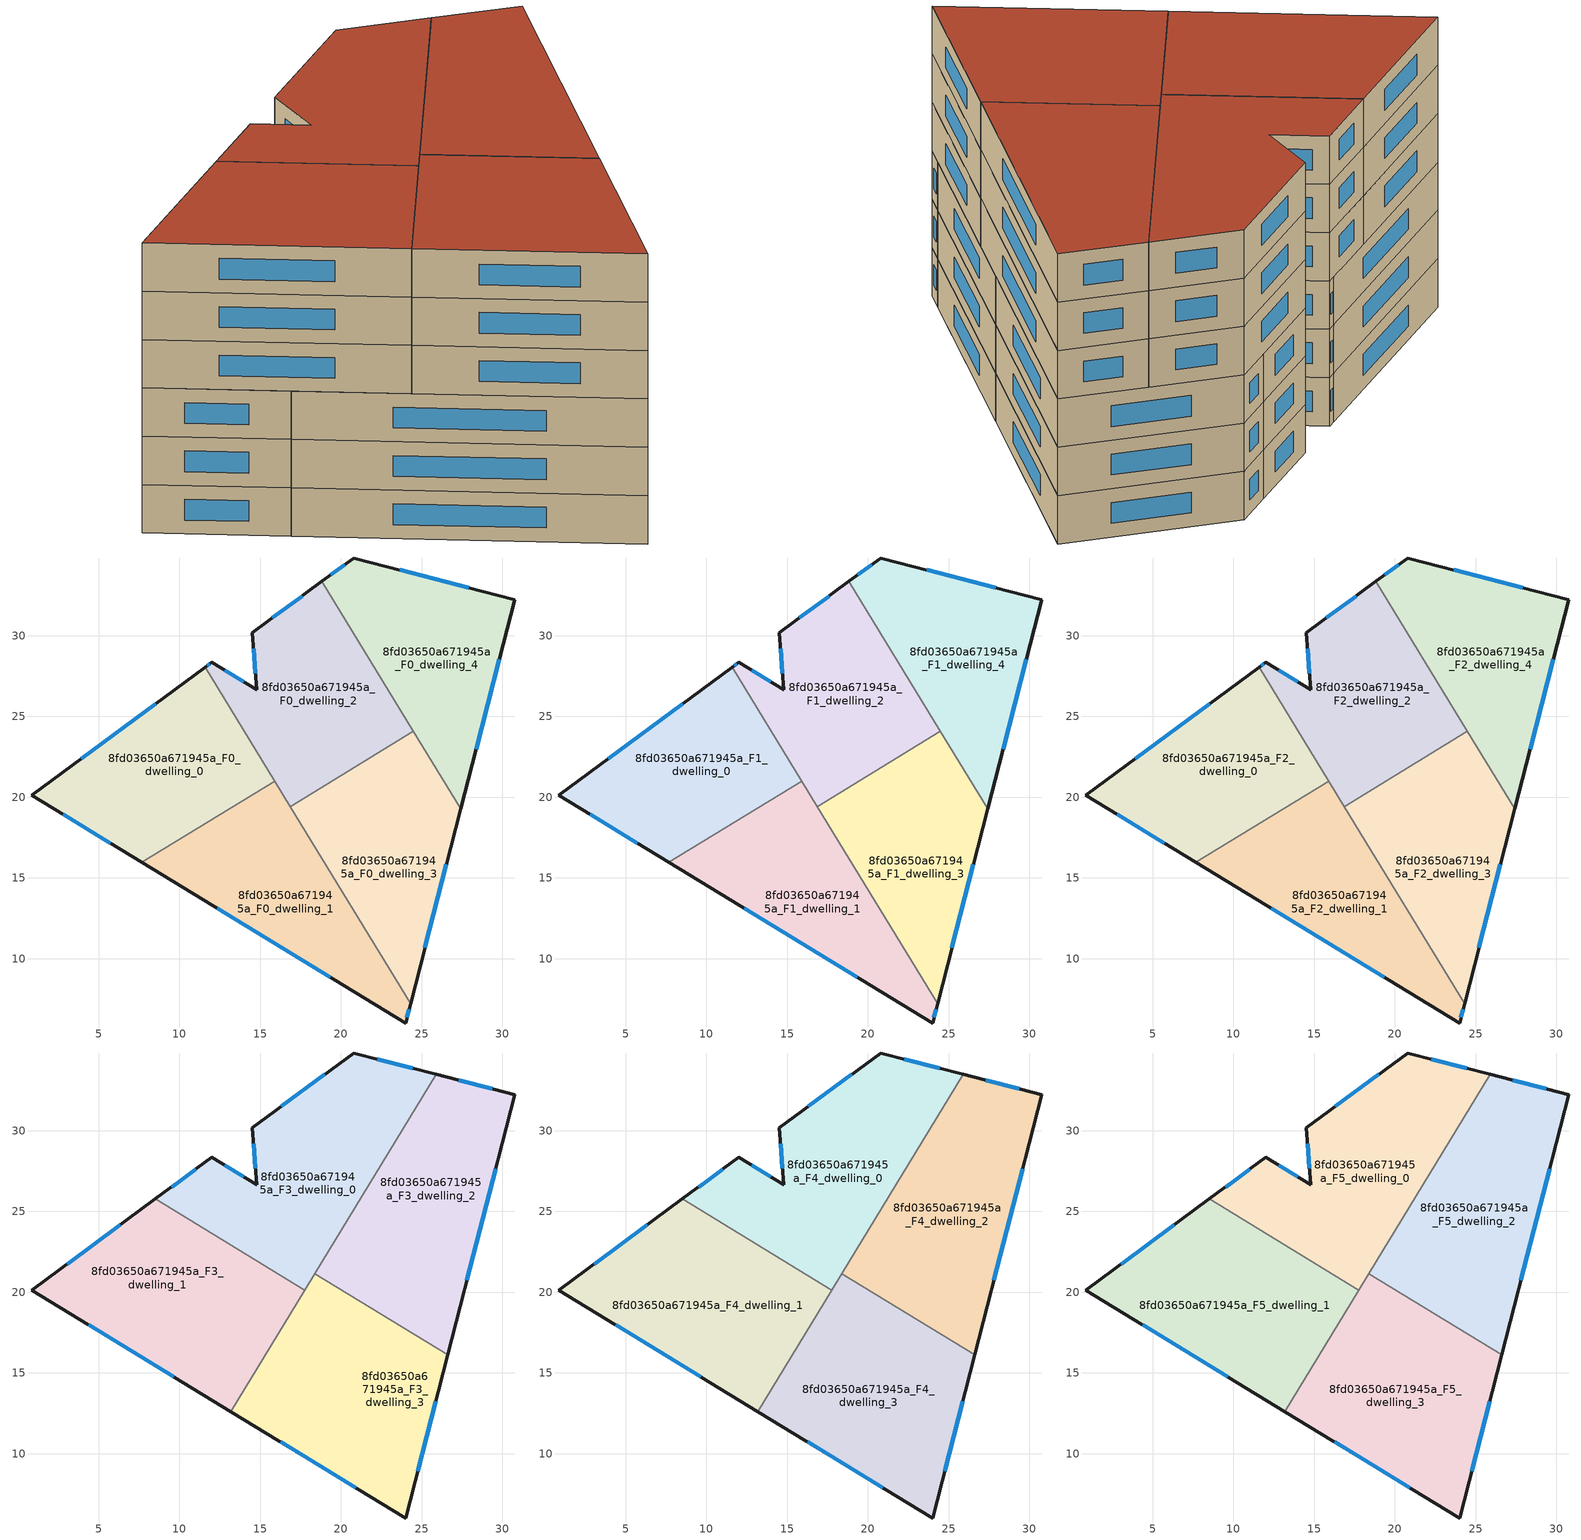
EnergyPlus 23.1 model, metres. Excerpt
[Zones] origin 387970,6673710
8fd03650a671945a_F0_dwelling_0
 floor ground (EU_floor_Construction): 11.59,28.04 15.9,20.99 7.68,15.97 0.85,20.13 z0
 wall outside (EU_wall_Construction): 11.59,28.04 0.85,20.13 7.68,15.97 z0:3
 wall to 8fd03650a671945a_F0_dwelling_1 (EU_wall_Construction): 7.68,15.97 15.9,20.99 z0:3
 wall to 8fd03650a671945a_F0_dwelling_2 (EU_wall_Construction): 15.9,20.99 11.59,28.04 z0:3
 window (EU_Window_Construction): 2.8,18.94 5.73,17.16 / 8.52,25.78 3.92,22.39 z0.86:2.14
8fd03650a671945a_F0_dwelling_1
 floor ground (EU_floor_Construction): 15.9,20.99 24.31,7.22 24,6.02 7.68,15.97 z0
 wall outside (EU_wall_Construction): 7.68,15.97 24,6.02 24.31,7.22 z0:3
 wall to 8fd03650a671945a_F0_dwelling_3 (EU_wall_Construction): 24.31,7.22 16.86,19.42 z0:3
 wall to 8fd03650a671945a_F0_dwelling_2 (EU_wall_Construction): 16.86,19.42 15.89,20.99 z0:3
 window (EU_Window_Construction): 12.34,13.13 19.34,8.86 / 24.09,6.36 24.22,6.88 z0.86:2.14
8fd03650a671945a_F0_dwelling_2
 floor ground (EU_floor_Construction): 18.82,33.36 24.49,24.08 16.86,19.42 11.59,28.04 12.01,28.34 14.78,26.65 14.52,30.2 z0
 wall outside (EU_wall_Construction): 18.82,33.36 14.52,30.2 14.78,26.65 12.01,28.34 11.59,28.04 z0:3
 wall to 8fd03650a671945a_F0_dwelling_3 (EU_wall_Construction): 16.86,19.42 24.49,24.08 z0:3
 wall to 8fd03650a671945a_F0_dwelling_4 (EU_wall_Construction): 24.49,24.08 18.82,33.36 z0:3
 window (EU_Window_Construction): 11.89,28.26 11.71,28.12 / 13.99,27.14 12.8,27.86 / 14.6,29.18 14.71,27.66 / 17.59,32.45 15.75,31.1 z0.86:2.14
8fd03650a671945a_F0_dwelling_3
 floor ground (EU_floor_Construction): 24.49,24.08 27.42,19.28 24.31,7.22 16.86,19.42 z0
 wall outside (EU_wall_Construction): 24.31,7.22 27.42,19.28 z0:3
 wall to 8fd03650a671945a_F0_dwelling_4 (EU_wall_Construction): 27.42,19.28 24.49,24.08 z0:3
 window (EU_Window_Construction): 25.2,10.67 26.53,15.83 z0.86:2.14
8fd03650a671945a_F0_dwelling_4
 floor ground (EU_floor_Construction): 30.77,32.23 27.42,19.28 18.82,33.36 20.79,34.81 z0
 wall outside (EU_wall_Construction): 27.42,19.28 30.77,32.23 20.79,34.81 18.82,33.36 z0:3
 window (EU_Window_Construction): 20.22,34.4 19.38,33.77 / 27.91,32.97 23.64,34.07 / 28.38,22.98 29.81,28.53 z0.86:2.14
8fd03650a671945a_F1_dwelling_0
 floor to 8fd03650a671945a_F0_dwelling_0 (EU_floor_Construction): 11.59,28.04 15.9,20.99 7.68,15.97 0.85,20.13 z3
 wall outside (EU_wall_Construction): 11.59,28.04 0.85,20.13 7.68,15.97 z3:6
 wall to 8fd03650a671945a_F1_dwelling_1 (EU_wall_Construction): 7.68,15.97 15.9,20.99 z3:6
 wall to 8fd03650a671945a_F1_dwelling_2 (EU_wall_Construction): 15.9,20.99 11.59,28.04 z3:6
 window (EU_Window_Construction): 2.8,18.94 5.73,17.16 / 8.52,25.78 3.92,22.39 z3.86:5.14
8fd03650a671945a_F1_dwelling_1
 floor to 8fd03650a671945a_F0_dwelling_1 (EU_floor_Construction): 15.9,20.99 24.31,7.22 24,6.02 7.68,15.97 z3
 wall outside (EU_wall_Construction): 7.68,15.97 24,6.02 24.31,7.22 z3:6
 wall to 8fd03650a671945a_F1_dwelling_3 (EU_wall_Construction): 24.31,7.22 16.86,19.42 z3:6
 wall to 8fd03650a671945a_F1_dwelling_2 (EU_wall_Construction): 16.86,19.42 15.89,20.99 z3:6
 window (EU_Window_Construction): 12.34,13.13 19.34,8.86 / 24.09,6.36 24.22,6.88 z3.86:5.14
8fd03650a671945a_F1_dwelling_2
 floor to 8fd03650a671945a_F0_dwelling_2 (EU_floor_Construction): 18.82,33.36 24.49,24.08 16.86,19.42 11.59,28.04 12.01,28.34 14.78,26.65 14.52,30.2 z3
 wall outside (EU_wall_Construction): 18.82,33.36 14.52,30.2 14.78,26.65 12.01,28.34 11.59,28.04 z3:6
 wall to 8fd03650a671945a_F1_dwelling_3 (EU_wall_Construction): 16.86,19.42 24.49,24.08 z3:6
 wall to 8fd03650a671945a_F1_dwelling_4 (EU_wall_Construction): 24.49,24.08 18.82,33.36 z3:6
 window (EU_Window_Construction): 11.89,28.26 11.71,28.12 / 13.99,27.14 12.8,27.86 / 14.6,29.18 14.71,27.66 / 17.59,32.45 15.75,31.1 z3.86:5.14
8fd03650a671945a_F1_dwelling_3
 floor to 8fd03650a671945a_F0_dwelling_3 (EU_floor_Construction): 24.49,24.08 27.42,19.28 24.31,7.22 16.86,19.42 z3
 wall outside (EU_wall_Construction): 24.31,7.22 27.42,19.28 z3:6
 wall to 8fd03650a671945a_F1_dwelling_4 (EU_wall_Construction): 27.42,19.28 24.49,24.08 z3:6
 window (EU_Window_Construction): 25.2,10.67 26.53,15.83 z3.86:5.14
8fd03650a671945a_F1_dwelling_4
 floor to 8fd03650a671945a_F0_dwelling_4 (EU_floor_Construction): 30.77,32.23 27.42,19.28 18.82,33.36 20.79,34.81 z3
 wall outside (EU_wall_Construction): 27.42,19.28 30.77,32.23 20.79,34.81 18.82,33.36 z3:6
 window (EU_Window_Construction): 20.22,34.4 19.38,33.77 / 27.91,32.97 23.64,34.07 / 28.38,22.98 29.81,28.53 z3.86:5.14
8fd03650a671945a_F2_dwelling_0
 floor to 8fd03650a671945a_F1_dwelling_0 (EU_floor_Construction): 11.59,28.04 15.9,20.99 7.68,15.97 0.85,20.13 z6
 wall outside (EU_wall_Construction): 11.59,28.04 0.85,20.13 7.68,15.97 z6:9
 wall to 8fd03650a671945a_F2_dwelling_1 (EU_wall_Construction): 7.68,15.97 15.9,20.99 z6:9
 wall to 8fd03650a671945a_F2_dwelling_2 (EU_wall_Construction): 15.9,20.99 11.59,28.04 z6:9
 window (EU_Window_Construction): 2.8,18.94 5.73,17.16 / 8.52,25.78 3.92,22.39 z6.86:8.14
8fd03650a671945a_F2_dwelling_1
 floor to 8fd03650a671945a_F1_dwelling_1 (EU_floor_Construction): 15.9,20.99 24.31,7.22 24,6.02 7.68,15.97 z6
 wall outside (EU_wall_Construction): 7.68,15.97 24,6.02 24.31,7.22 z6:9
 wall to 8fd03650a671945a_F2_dwelling_3 (EU_wall_Construction): 24.31,7.22 16.86,19.42 z6:9
 wall to 8fd03650a671945a_F2_dwelling_2 (EU_wall_Construction): 16.86,19.42 15.89,20.99 z6:9
 window (EU_Window_Construction): 12.34,13.13 19.34,8.86 / 24.09,6.36 24.22,6.88 z6.86:8.14
8fd03650a671945a_F2_dwelling_2
 floor to 8fd03650a671945a_F1_dwelling_2 (EU_floor_Construction): 18.82,33.36 24.49,24.08 16.86,19.42 11.59,28.04 12.01,28.34 14.78,26.65 14.52,30.2 z6
 wall outside (EU_wall_Construction): 18.82,33.36 14.52,30.2 14.78,26.65 12.01,28.34 11.59,28.04 z6:9
 wall to 8fd03650a671945a_F2_dwelling_3 (EU_wall_Construction): 16.86,19.42 24.49,24.08 z6:9
 wall to 8fd03650a671945a_F2_dwelling_4 (EU_wall_Construction): 24.49,24.08 18.82,33.36 z6:9
 window (EU_Window_Construction): 11.89,28.26 11.71,28.12 / 13.99,27.14 12.8,27.86 / 14.6,29.18 14.71,27.66 / 17.59,32.45 15.75,31.1 z6.86:8.14
 ceiling adiabatic (EU_roof_Construction): 24.49,24.08 22.33,27.61 17.62,19.89 18.39,21.14 19.03,20.75 z9
8fd03650a671945a_F2_dwelling_3
 floor to 8fd03650a671945a_F1_dwelling_3 (EU_floor_Construction): 24.49,24.08 27.42,19.28 24.31,7.22 16.86,19.42 z6
 wall outside (EU_wall_Construction): 24.31,7.22 27.42,19.28 z6:9
 wall to 8fd03650a671945a_F2_dwelling_4 (EU_wall_Construction): 27.42,19.28 24.49,24.08 z6:9
 window (EU_Window_Construction): 25.2,10.67 26.53,15.83 z6.86:8.14
8fd03650a671945a_F2_dwelling_4
 floor to 8fd03650a671945a_F1_dwelling_4 (EU_floor_Construction): 30.77,32.23 27.42,19.28 18.82,33.36 20.79,34.81 z6
 wall outside (EU_wall_Construction): 27.42,19.28 30.77,32.23 20.79,34.81 18.82,33.36 z6:9
 window (EU_Window_Construction): 20.22,34.4 19.38,33.77 / 27.91,32.97 23.64,34.07 / 28.38,22.98 29.81,28.53 z6.86:8.14
 ceiling adiabatic (EU_roof_Construction): 27.42,19.28 30.77,32.23 25.91,33.49 22.33,27.61 z9
8fd03650a671945a_F3_dwelling_0
 floor to 8fd03650a671945a_F2_dwelling_2 (EU_floor_Construction): 18.82,33.36 22.33,27.61 17.77,20.13 15.62,21.45 11.59,28.04 12.01,28.34 14.78,26.65 14.52,30.2 z9
 floor to 8fd03650a671945a_F2_dwelling_0 (EU_floor_Construction): 11.59,28.04 15.62,21.45 8.52,25.77 z9
 floor to 8fd03650a671945a_F2_dwelling_4 (EU_floor_Construction): 25.91,33.49 22.33,27.61 18.82,33.36 20.79,34.81 z9
 wall outside (EU_wall_Construction): 25.91,33.49 20.79,34.81 14.52,30.2 14.78,26.65 12.01,28.34 8.52,25.77 z9:12
 wall to 8fd03650a671945a_F3_dwelling_1 (EU_wall_Construction): 8.52,25.77 17.77,20.13 z9:12
 wall to 8fd03650a671945a_F3_dwelling_2 (EU_wall_Construction): 18.38,21.14 25.91,33.49 z9:12
 wall to 8fd03650a671945a_F3_dwelling_3 (EU_wall_Construction): 17.77,20.13 18.38,21.14 z9:12
 window (EU_Window_Construction): 19,33.49 16.31,31.51 / 24.45,33.86 22.25,34.43 / 11.01,27.61 9.51,26.51 / 13.99,27.14 12.8,27.86 / 14.6,29.18 14.71,27.66 z9.86:11.14
8fd03650a671945a_F3_dwelling_1
 floor to 8fd03650a671945a_F2_dwelling_0 (EU_floor_Construction): 15.62,21.45 15.9,20.99 7.68,15.97 0.85,20.13 8.52,25.77 z9
 floor to 8fd03650a671945a_F2_dwelling_1 (EU_floor_Construction): 15.9,20.99 17.1,19.03 13.19,12.61 7.68,15.97 z9
 floor to 8fd03650a671945a_F2_dwelling_3 (EU_floor_Construction): 17.62,19.89 17.1,19.03 16.86,19.42 z9
 floor to 8fd03650a671945a_F2_dwelling_2 (EU_floor_Construction): 17.77,20.13 17.62,19.89 16.86,19.42 15.62,21.45 z9
 wall outside (EU_wall_Construction): 8.52,25.77 0.85,20.13 13.19,12.61 z9:12
 wall to 8fd03650a671945a_F3_dwelling_3 (EU_wall_Construction): 13.19,12.61 17.77,20.13 z9:12
 window (EU_Window_Construction): 6.33,24.16 3.04,21.74 / 4.38,17.98 9.66,14.76 z9.86:11.14
8fd03650a671945a_F3_dwelling_2
 floor to 8fd03650a671945a_F2_dwelling_3 (EU_floor_Construction): 24.49,24.08 27.42,19.28 26.61,16.13 19.03,20.75 z9
 floor adiabatic (EU_floor_Construction): 30.77,32.23 27.42,19.28 24.49,24.08 19.03,20.75 18.39,21.14 25.91,33.49 z9
 wall outside (EU_wall_Construction): 26.61,16.13 30.77,32.23 25.91,33.49 z9:12
 wall to 8fd03650a671945a_F3_dwelling_3 (EU_wall_Construction): 18.39,21.14 26.61,16.13 z9:12
 window (EU_Window_Construction): 27.79,20.73 29.58,27.63 / 29.38,32.59 27.3,33.13 z9.86:11.14
8fd03650a671945a_F3_dwelling_3
 floor to 8fd03650a671945a_F2_dwelling_1 (EU_floor_Construction): 17.1,19.03 24.31,7.22 24,6.02 13.19,12.61 z9
 floor to 8fd03650a671945a_F2_dwelling_3 (EU_floor_Construction): 26.61,16.13 24.31,7.22 17.1,19.03 17.62,19.89 19.03,20.75 z9
 floor to 8fd03650a671945a_F2_dwelling_2 (EU_floor_Construction): 19.03,20.75 17.62,19.89 18.39,21.14 z9
 wall outside (EU_wall_Construction): 13.19,12.61 24,6.02 26.61,16.13 z9:12
 window (EU_Window_Construction): 24.74,8.91 25.86,13.24 / 16.28,10.73 20.91,7.9 z9.86:11.14
8fd03650a671945a_F4_dwelling_0
 floor to 8fd03650a671945a_F3_dwelling_0 (EU_floor_Construction): 25.91,33.49 17.77,20.13 8.52,25.77 12.01,28.34 14.78,26.65 14.52,30.2 20.79,34.81 z12
 wall outside (EU_wall_Construction): 25.91,33.49 20.79,34.81 14.52,30.2 14.78,26.65 12.01,28.34 8.52,25.77 z12:15
 wall to 8fd03650a671945a_F4_dwelling_1 (EU_wall_Construction): 8.52,25.77 17.77,20.13 z12:15
 wall to 8fd03650a671945a_F4_dwelling_2 (EU_wall_Construction): 18.38,21.14 25.91,33.49 z12:15
 wall to 8fd03650a671945a_F4_dwelling_3 (EU_wall_Construction): 17.77,20.13 18.38,21.14 z12:15
 window (EU_Window_Construction): 19,33.49 16.31,31.51 / 24.45,33.86 22.25,34.43 / 11.01,27.61 9.51,26.51 / 13.99,27.14 12.8,27.86 / 14.6,29.18 14.71,27.66 z12.86:14.14
8fd03650a671945a_F4_dwelling_1
 floor to 8fd03650a671945a_F3_dwelling_1 (EU_floor_Construction): 17.77,20.13 13.19,12.61 0.85,20.13 8.52,25.77 z12
 wall outside (EU_wall_Construction): 8.52,25.77 0.85,20.13 13.19,12.61 z12:15
 wall to 8fd03650a671945a_F4_dwelling_3 (EU_wall_Construction): 13.19,12.61 17.77,20.13 z12:15
 window (EU_Window_Construction): 6.33,24.16 3.04,21.74 / 4.38,17.98 9.66,14.76 z12.86:14.14
8fd03650a671945a_F4_dwelling_2
 floor to 8fd03650a671945a_F3_dwelling_2 (EU_floor_Construction): 30.77,32.23 26.61,16.13 18.39,21.14 25.91,33.49 z12
 wall outside (EU_wall_Construction): 26.61,16.13 30.77,32.23 25.91,33.49 z12:15
 wall to 8fd03650a671945a_F4_dwelling_3 (EU_wall_Construction): 18.39,21.14 26.61,16.13 z12:15
 window (EU_Window_Construction): 27.79,20.73 29.58,27.63 / 29.38,32.59 27.3,33.13 z12.86:14.14
8fd03650a671945a_F4_dwelling_3
 floor to 8fd03650a671945a_F3_dwelling_3 (EU_floor_Construction): 26.61,16.13 24,6.02 13.19,12.61 18.39,21.14 z12
 wall outside (EU_wall_Construction): 13.19,12.61 24,6.02 26.61,16.13 z12:15
 window (EU_Window_Construction): 24.74,8.91 25.86,13.24 / 16.28,10.73 20.91,7.9 z12.86:14.14
8fd03650a671945a_F5_dwelling_0
 floor to 8fd03650a671945a_F4_dwelling_0 (EU_floor_Construction): 25.91,33.49 17.77,20.13 8.52,25.77 12.01,28.34 14.78,26.65 14.52,30.2 20.79,34.81 z15
 wall outside (EU_wall_Construction): 25.91,33.49 20.79,34.81 14.52,30.2 14.78,26.65 12.01,28.34 8.52,25.77 z15:18
 wall to 8fd03650a671945a_F5_dwelling_1 (EU_wall_Construction): 8.52,25.77 17.77,20.13 z15:18
 wall to 8fd03650a671945a_F5_dwelling_2 (EU_wall_Construction): 18.38,21.14 25.91,33.49 z15:18
 wall to 8fd03650a671945a_F5_dwelling_3 (EU_wall_Construction): 17.77,20.13 18.38,21.14 z15:18
 window (EU_Window_Construction): 19,33.49 16.31,31.51 / 24.45,33.86 22.25,34.43 / 11.01,27.61 9.51,26.51 / 13.99,27.14 12.8,27.86 / 14.6,29.18 14.71,27.66 z15.86:17.14
 roof outside (EU_roof_Construction): 17.77,20.13 25.91,33.49 20.79,34.81 14.52,30.2 14.78,26.65 12.01,28.34 8.52,25.77 z18
8fd03650a671945a_F5_dwelling_1
 floor to 8fd03650a671945a_F4_dwelling_1 (EU_floor_Construction): 17.77,20.13 13.19,12.61 0.85,20.13 8.52,25.77 z15
 wall outside (EU_wall_Construction): 8.52,25.77 0.85,20.13 13.19,12.61 z15:18
 wall to 8fd03650a671945a_F5_dwelling_3 (EU_wall_Construction): 13.19,12.61 17.77,20.13 z15:18
 window (EU_Window_Construction): 6.33,24.16 3.04,21.74 / 4.38,17.98 9.66,14.76 z15.86:17.14
 roof outside (EU_roof_Construction): 13.19,12.61 17.77,20.13 8.52,25.77 0.85,20.13 z18
8fd03650a671945a_F5_dwelling_2
 floor to 8fd03650a671945a_F4_dwelling_2 (EU_floor_Construction): 30.77,32.23 26.61,16.13 18.39,21.14 25.91,33.49 z15
 wall outside (EU_wall_Construction): 26.61,16.13 30.77,32.23 25.91,33.49 z15:18
 wall to 8fd03650a671945a_F5_dwelling_3 (EU_wall_Construction): 18.39,21.14 26.61,16.13 z15:18
 window (EU_Window_Construction): 27.79,20.73 29.58,27.63 / 29.38,32.59 27.3,33.13 z15.86:17.14
 roof outside (EU_roof_Construction): 26.61,16.13 30.77,32.23 25.91,33.49 18.39,21.14 z18
8fd03650a671945a_F5_dwelling_3
 floor to 8fd03650a671945a_F4_dwelling_3 (EU_floor_Construction): 26.61,16.13 24,6.02 13.19,12.61 18.39,21.14 z15
 wall outside (EU_wall_Construction): 13.19,12.61 24,6.02 26.61,16.13 z15:18
 window (EU_Window_Construction): 24.74,8.91 25.86,13.24 / 16.28,10.73 20.91,7.9 z15.86:17.14
 roof outside (EU_roof_Construction): 24,6.02 26.61,16.13 18.39,21.14 13.19,12.61 z18
[Building]
EU S2 Campaign: North Axis=0; Terrain=City; Solar Distribution=FullExterior
[Site:Location]
Helsinki-Vantaa.AP: Latitude=60.317; Longitude=24.963; Time Zone=2; Elevation=54.6
[SizingPeriod:WeatherFileDays]
AnnualSizingPeriod: Begin Month=1; Begin Day of Month=1; End Month=12; End Day of Month=31; Day of Week for Start Day=Monday; Use Weather File Daylight Saving Period=No; Use Weather File Rain and Snow Indicators=No
[MATERIAL]
EU_InternalMass_Material: Roughness=MediumRough; Thickness=0.1; Conductivity=1; Density=1800; Specific Heat=900; Thermal Absorptance=0.9; Solar Absorptance=0.7; Visible Absorptance=0.7
[MATERIAL:NOMASS] Roughness=MediumRough; Thermal Absorptance=0.9; Solar Absorptance=0.7; Visible Absorptance=0.7
Name | Thermal Resistance
EU_wall_NoMass | 5.91765
EU_roof_NoMass | 11.1778
EU_floor_NoMass | 6.2875
[WINDOWMATERIAL:SIMPLEGLAZINGSYSTEM]
EU_Window_SimpleGlazing: UFactor=0.994035; Solar Heat Gain Coefficient=0.7; Visible Transmittance=0.7
[CONSTRUCTION]
EU_wall_Construction: EU_wall_NoMass
EU_roof_Construction: EU_roof_NoMass
EU_floor_Construction: EU_floor_NoMass
EU_Window_Construction: EU_Window_SimpleGlazing
EU_InternalMass_Construction: EU_InternalMass_Material
[ZONE] Type=1; Multiplier=1; Ceiling Height=autocalculate; Floor Area=autocalculate; Part of Total Floor Area=Yes
Name | Volume
8fd03650a671945a_F0_dwelling_0; 8fd03650a671945a_F1_dwelling_0; 8fd03650a671945a_F2_dwelling_0 | 267.135
8fd03650a671945a_F3_dwelling_0; 8fd03650a671945a_F4_dwelling_0; 8fd03650a671945a_F5_dwelling_0 | 333.955
8fd03650a671945a_F0_dwelling_1; 8fd03650a671945a_F1_dwelling_1; 8fd03650a671945a_F2_dwelling_1 | 267.136
8fd03650a671945a_F3_dwelling_1; 8fd03650a671945a_F4_dwelling_1; 8fd03650a671945a_F5_dwelling_1 | 333.962
8fd03650a671945a_F0_dwelling_2; 8fd03650a671945a_F1_dwelling_2; 8fd03650a671945a_F2_dwelling_2; 8fd03650a671945a_F0_dwelling_3; 8fd03650a671945a_F1_dwelling_3; 8fd03650a671945a_F2_dwelling_3 | 267.179
8fd03650a671945a_F3_dwelling_2; 8fd03650a671945a_F4_dwelling_2; 8fd03650a671945a_F5_dwelling_2 | 333.944
8fd03650a671945a_F3_dwelling_3; 8fd03650a671945a_F4_dwelling_3; 8fd03650a671945a_F5_dwelling_3 | 333.926
8fd03650a671945a_F0_dwelling_4; 8fd03650a671945a_F1_dwelling_4; 8fd03650a671945a_F2_dwelling_4 | 267.163
[INTERNALMASS] Construction=EU_InternalMass_Construction
Name | Zone or ZoneList | Surface Area
8fd03650a671945a_F0_dwelling_0_EU_InternalMass | 8fd03650a671945a_F0_dwelling_0 | 89.0482
8fd03650a671945a_F0_dwelling_1_EU_InternalMass | 8fd03650a671945a_F0_dwelling_1 | 89.0469
8fd03650a671945a_F0_dwelling_2_EU_InternalMass | 8fd03650a671945a_F0_dwelling_2 | 89.0585
8fd03650a671945a_F0_dwelling_3_EU_InternalMass | 8fd03650a671945a_F0_dwelling_3 | 89.0539
8fd03650a671945a_F0_dwelling_4_EU_InternalMass | 8fd03650a671945a_F0_dwelling_4 | 89.0544
8fd03650a671945a_F1_dwelling_0_EU_InternalMass | 8fd03650a671945a_F1_dwelling_0 | 89.0482
8fd03650a671945a_F1_dwelling_1_EU_InternalMass | 8fd03650a671945a_F1_dwelling_1 | 89.0469
8fd03650a671945a_F1_dwelling_2_EU_InternalMass | 8fd03650a671945a_F1_dwelling_2 | 89.0585
8fd03650a671945a_F1_dwelling_3_EU_InternalMass | 8fd03650a671945a_F1_dwelling_3 | 89.0539
8fd03650a671945a_F1_dwelling_4_EU_InternalMass | 8fd03650a671945a_F1_dwelling_4 | 89.0544
8fd03650a671945a_F2_dwelling_0_EU_InternalMass | 8fd03650a671945a_F2_dwelling_0 | 89.0482
8fd03650a671945a_F2_dwelling_1_EU_InternalMass | 8fd03650a671945a_F2_dwelling_1 | 89.0469
8fd03650a671945a_F2_dwelling_2_EU_InternalMass | 8fd03650a671945a_F2_dwelling_2 | 89.0585
8fd03650a671945a_F2_dwelling_3_EU_InternalMass | 8fd03650a671945a_F2_dwelling_3 | 89.0539
8fd03650a671945a_F2_dwelling_4_EU_InternalMass | 8fd03650a671945a_F2_dwelling_4 | 89.0544
8fd03650a671945a_F3_dwelling_0_EU_InternalMass | 8fd03650a671945a_F3_dwelling_0 | 111.318
8fd03650a671945a_F3_dwelling_1_EU_InternalMass | 8fd03650a671945a_F3_dwelling_1 | 111.321
8fd03650a671945a_F3_dwelling_2_EU_InternalMass | 8fd03650a671945a_F3_dwelling_2 | 111.314
8fd03650a671945a_F3_dwelling_3_EU_InternalMass | 8fd03650a671945a_F3_dwelling_3 | 111.308
8fd03650a671945a_F4_dwelling_0_EU_InternalMass | 8fd03650a671945a_F4_dwelling_0 | 111.318
8fd03650a671945a_F4_dwelling_1_EU_InternalMass | 8fd03650a671945a_F4_dwelling_1 | 111.321
8fd03650a671945a_F4_dwelling_2_EU_InternalMass | 8fd03650a671945a_F4_dwelling_2 | 111.314
8fd03650a671945a_F4_dwelling_3_EU_InternalMass | 8fd03650a671945a_F4_dwelling_3 | 111.308
8fd03650a671945a_F5_dwelling_0_EU_InternalMass | 8fd03650a671945a_F5_dwelling_0 | 111.318
8fd03650a671945a_F5_dwelling_1_EU_InternalMass | 8fd03650a671945a_F5_dwelling_1 | 111.321
8fd03650a671945a_F5_dwelling_2_EU_InternalMass | 8fd03650a671945a_F5_dwelling_2 | 111.314
8fd03650a671945a_F5_dwelling_3_EU_InternalMass | 8fd03650a671945a_F5_dwelling_3 | 111.308
[OTHEREQUIPMENT] Fuel Type=Electricity; Design Level Calculation Method=Watts/Area; Power per Zone Floor Area=1; Fraction Latent=0; Fraction Radiant=0; Fraction Lost=0; Carbon Dioxide Generation Rate=0; EndUse Subcategory=EU_Step8_InternalGains
Name | Zone or ZoneList or Space or SpaceList | Schedule
EU_Step8_InternalGain_8fd03650a671945a_F0_dwelling_0_f000 | 8fd03650a671945a_F0_dwelling_0 | EU_Step8_GainSchedule_8fd03650a671945a_F0_dwelling_0_f000
EU_Step8_InternalGain_8fd03650a671945a_F0_dwelling_1_f000 | 8fd03650a671945a_F0_dwelling_1 | EU_Step8_GainSchedule_8fd03650a671945a_F0_dwelling_1_f000
EU_Step8_InternalGain_8fd03650a671945a_F0_dwelling_2_f000 | 8fd03650a671945a_F0_dwelling_2 | EU_Step8_GainSchedule_8fd03650a671945a_F0_dwelling_2_f000
EU_Step8_InternalGain_8fd03650a671945a_F0_dwelling_3_f000 | 8fd03650a671945a_F0_dwelling_3 | EU_Step8_GainSchedule_8fd03650a671945a_F0_dwelling_3_f000
EU_Step8_InternalGain_8fd03650a671945a_F0_dwelling_4_f000 | 8fd03650a671945a_F0_dwelling_4 | EU_Step8_GainSchedule_8fd03650a671945a_F0_dwelling_4_f000
EU_Step8_InternalGain_8fd03650a671945a_F1_dwelling_0_f000 | 8fd03650a671945a_F1_dwelling_0 | EU_Step8_GainSchedule_8fd03650a671945a_F1_dwelling_0_f000
EU_Step8_InternalGain_8fd03650a671945a_F1_dwelling_1_f000 | 8fd03650a671945a_F1_dwelling_1 | EU_Step8_GainSchedule_8fd03650a671945a_F1_dwelling_1_f000
EU_Step8_InternalGain_8fd03650a671945a_F1_dwelling_2_f000 | 8fd03650a671945a_F1_dwelling_2 | EU_Step8_GainSchedule_8fd03650a671945a_F1_dwelling_2_f000
EU_Step8_InternalGain_8fd03650a671945a_F1_dwelling_3_f000 | 8fd03650a671945a_F1_dwelling_3 | EU_Step8_GainSchedule_8fd03650a671945a_F1_dwelling_3_f000
EU_Step8_InternalGain_8fd03650a671945a_F1_dwelling_4_f000 | 8fd03650a671945a_F1_dwelling_4 | EU_Step8_GainSchedule_8fd03650a671945a_F1_dwelling_4_f000
EU_Step8_InternalGain_8fd03650a671945a_F2_dwelling_0_f000 | 8fd03650a671945a_F2_dwelling_0 | EU_Step8_GainSchedule_8fd03650a671945a_F2_dwelling_0_f000
EU_Step8_InternalGain_8fd03650a671945a_F2_dwelling_1_f000 | 8fd03650a671945a_F2_dwelling_1 | EU_Step8_GainSchedule_8fd03650a671945a_F2_dwelling_1_f000
EU_Step8_InternalGain_8fd03650a671945a_F2_dwelling_2_f000 | 8fd03650a671945a_F2_dwelling_2 | EU_Step8_GainSchedule_8fd03650a671945a_F2_dwelling_2_f000
EU_Step8_InternalGain_8fd03650a671945a_F2_dwelling_3_f000 | 8fd03650a671945a_F2_dwelling_3 | EU_Step8_GainSchedule_8fd03650a671945a_F2_dwelling_3_f000
EU_Step8_InternalGain_8fd03650a671945a_F2_dwelling_4_f000 | 8fd03650a671945a_F2_dwelling_4 | EU_Step8_GainSchedule_8fd03650a671945a_F2_dwelling_4_f000
EU_Step8_InternalGain_8fd03650a671945a_F3_dwelling_0_f000 | 8fd03650a671945a_F3_dwelling_0 | EU_Step8_GainSchedule_8fd03650a671945a_F3_dwelling_0_f000
EU_Step8_InternalGain_8fd03650a671945a_F3_dwelling_1_f000 | 8fd03650a671945a_F3_dwelling_1 | EU_Step8_GainSchedule_8fd03650a671945a_F3_dwelling_1_f000
EU_Step8_InternalGain_8fd03650a671945a_F3_dwelling_2_f000 | 8fd03650a671945a_F3_dwelling_2 | EU_Step8_GainSchedule_8fd03650a671945a_F3_dwelling_2_f000
EU_Step8_InternalGain_8fd03650a671945a_F3_dwelling_3_f000 | 8fd03650a671945a_F3_dwelling_3 | EU_Step8_GainSchedule_8fd03650a671945a_F3_dwelling_3_f000
EU_Step8_InternalGain_8fd03650a671945a_F4_dwelling_0_f000 | 8fd03650a671945a_F4_dwelling_0 | EU_Step8_GainSchedule_8fd03650a671945a_F4_dwelling_0_f000
EU_Step8_InternalGain_8fd03650a671945a_F4_dwelling_1_f000 | 8fd03650a671945a_F4_dwelling_1 | EU_Step8_GainSchedule_8fd03650a671945a_F4_dwelling_1_f000
EU_Step8_InternalGain_8fd03650a671945a_F4_dwelling_2_f000 | 8fd03650a671945a_F4_dwelling_2 | EU_Step8_GainSchedule_8fd03650a671945a_F4_dwelling_2_f000
EU_Step8_InternalGain_8fd03650a671945a_F4_dwelling_3_f000 | 8fd03650a671945a_F4_dwelling_3 | EU_Step8_GainSchedule_8fd03650a671945a_F4_dwelling_3_f000
EU_Step8_InternalGain_8fd03650a671945a_F5_dwelling_0_f000 | 8fd03650a671945a_F5_dwelling_0 | EU_Step8_GainSchedule_8fd03650a671945a_F5_dwelling_0_f000
EU_Step8_InternalGain_8fd03650a671945a_F5_dwelling_1_f000 | 8fd03650a671945a_F5_dwelling_1 | EU_Step8_GainSchedule_8fd03650a671945a_F5_dwelling_1_f000
EU_Step8_InternalGain_8fd03650a671945a_F5_dwelling_2_f000 | 8fd03650a671945a_F5_dwelling_2 | EU_Step8_GainSchedule_8fd03650a671945a_F5_dwelling_2_f000
EU_Step8_InternalGain_8fd03650a671945a_F5_dwelling_3_f000 | 8fd03650a671945a_F5_dwelling_3 | EU_Step8_GainSchedule_8fd03650a671945a_F5_dwelling_3_f000
[ZONEVENTILATION:DESIGNFLOWRATE] Schedule=EU_AlwaysOn; Design Flow Rate Calculation Method=AirChanges/Hour; Air Changes per Hour=0.596421; Ventilation Type=Natural; Fan Pressure Rise=0; Fan Total Efficiency=1; Constant Term Coefficient=1; Temperature Term Coefficient=0; Velocity Term Coefficient=0; Velocity Squared Term Coefficient=0; Minimum Indoor Temperature=-100; Maximum Indoor Temperature=100; Delta Temperature=-100; Minimum Outdoor Temperature=-100; Maximum Outdoor Temperature=100; Maximum Wind Speed=40
Name | Zone or ZoneList or Space or SpaceList
EU_ConstantAir_8fd03650a671945a_F0_dwelling_0 | 8fd03650a671945a_F0_dwelling_0
EU_ConstantAir_8fd03650a671945a_F0_dwelling_1 | 8fd03650a671945a_F0_dwelling_1
EU_ConstantAir_8fd03650a671945a_F0_dwelling_2 | 8fd03650a671945a_F0_dwelling_2
EU_ConstantAir_8fd03650a671945a_F0_dwelling_3 | 8fd03650a671945a_F0_dwelling_3
EU_ConstantAir_8fd03650a671945a_F0_dwelling_4 | 8fd03650a671945a_F0_dwelling_4
EU_ConstantAir_8fd03650a671945a_F1_dwelling_0 | 8fd03650a671945a_F1_dwelling_0
EU_ConstantAir_8fd03650a671945a_F1_dwelling_1 | 8fd03650a671945a_F1_dwelling_1
EU_ConstantAir_8fd03650a671945a_F1_dwelling_2 | 8fd03650a671945a_F1_dwelling_2
EU_ConstantAir_8fd03650a671945a_F1_dwelling_3 | 8fd03650a671945a_F1_dwelling_3
EU_ConstantAir_8fd03650a671945a_F1_dwelling_4 | 8fd03650a671945a_F1_dwelling_4
EU_ConstantAir_8fd03650a671945a_F2_dwelling_0 | 8fd03650a671945a_F2_dwelling_0
EU_ConstantAir_8fd03650a671945a_F2_dwelling_1 | 8fd03650a671945a_F2_dwelling_1
EU_ConstantAir_8fd03650a671945a_F2_dwelling_2 | 8fd03650a671945a_F2_dwelling_2
EU_ConstantAir_8fd03650a671945a_F2_dwelling_3 | 8fd03650a671945a_F2_dwelling_3
EU_ConstantAir_8fd03650a671945a_F2_dwelling_4 | 8fd03650a671945a_F2_dwelling_4
EU_ConstantAir_8fd03650a671945a_F3_dwelling_0 | 8fd03650a671945a_F3_dwelling_0
EU_ConstantAir_8fd03650a671945a_F3_dwelling_1 | 8fd03650a671945a_F3_dwelling_1
EU_ConstantAir_8fd03650a671945a_F3_dwelling_2 | 8fd03650a671945a_F3_dwelling_2
EU_ConstantAir_8fd03650a671945a_F3_dwelling_3 | 8fd03650a671945a_F3_dwelling_3
EU_ConstantAir_8fd03650a671945a_F4_dwelling_0 | 8fd03650a671945a_F4_dwelling_0
EU_ConstantAir_8fd03650a671945a_F4_dwelling_1 | 8fd03650a671945a_F4_dwelling_1
EU_ConstantAir_8fd03650a671945a_F4_dwelling_2 | 8fd03650a671945a_F4_dwelling_2
EU_ConstantAir_8fd03650a671945a_F4_dwelling_3 | 8fd03650a671945a_F4_dwelling_3
EU_ConstantAir_8fd03650a671945a_F5_dwelling_0 | 8fd03650a671945a_F5_dwelling_0
EU_ConstantAir_8fd03650a671945a_F5_dwelling_1 | 8fd03650a671945a_F5_dwelling_1
EU_ConstantAir_8fd03650a671945a_F5_dwelling_2 | 8fd03650a671945a_F5_dwelling_2
EU_ConstantAir_8fd03650a671945a_F5_dwelling_3 | 8fd03650a671945a_F5_dwelling_3
[HVACTEMPLATE:THERMOSTAT] Constant Heating Setpoint=20; Constant Cooling Setpoint=50
EU_HeatOnly_8fd03650a671945a_F0_dwelling_0; EU_HeatOnly_8fd03650a671945a_F0_dwelling_1; EU_HeatOnly_8fd03650a671945a_F0_dwelling_2; EU_HeatOnly_8fd03650a671945a_F0_dwelling_3; EU_HeatOnly_8fd03650a671945a_F0_dwelling_4; EU_HeatOnly_8fd03650a671945a_F1_dwelling_0; EU_HeatOnly_8fd03650a671945a_F1_dwelling_1; EU_HeatOnly_8fd03650a671945a_F1_dwelling_2; EU_HeatOnly_8fd03650a671945a_F1_dwelling_3; EU_HeatOnly_8fd03650a671945a_F1_dwelling_4; EU_HeatOnly_8fd03650a671945a_F2_dwelling_0; EU_HeatOnly_8fd03650a671945a_F2_dwelling_1; EU_HeatOnly_8fd03650a671945a_F2_dwelling_2; EU_HeatOnly_8fd03650a671945a_F2_dwelling_3; EU_HeatOnly_8fd03650a671945a_F2_dwelling_4; EU_HeatOnly_8fd03650a671945a_F3_dwelling_0; EU_HeatOnly_8fd03650a671945a_F3_dwelling_1; EU_HeatOnly_8fd03650a671945a_F3_dwelling_2; EU_HeatOnly_8fd03650a671945a_F3_dwelling_3; EU_HeatOnly_8fd03650a671945a_F4_dwelling_0; EU_HeatOnly_8fd03650a671945a_F4_dwelling_1; EU_HeatOnly_8fd03650a671945a_F4_dwelling_2; EU_HeatOnly_8fd03650a671945a_F4_dwelling_3; EU_HeatOnly_8fd03650a671945a_F5_dwelling_0; EU_HeatOnly_8fd03650a671945a_F5_dwelling_1; EU_HeatOnly_8fd03650a671945a_F5_dwelling_2; EU_HeatOnly_8fd03650a671945a_F5_dwelling_3
[HVACTEMPLATE:ZONE:IDEALLOADSAIRSYSTEM] System Availability Schedule=EU_AlwaysOn; Maximum Heating Supply Air Temperature=50; Minimum Cooling Supply Air Temperature=13; Maximum Heating Supply Air Humidity Ratio=0.0156; Minimum Cooling Supply Air Humidity Ratio=0.0077; Heating Limit=NoLimit; Cooling Limit=NoLimit; Heating Availability Schedule=EU_AlwaysOn; Cooling Availability Schedule=EU_CoolingOff; Dehumidification Control Type=ConstantSensibleHeatRatio; Cooling Sensible Heat Ratio=0.7; Dehumidification Setpoint=60; Humidification Control Type=None; Humidification Setpoint=30; Outdoor Air Method=None; Outdoor Air Flow Rate per Person=0.00944; Outdoor Air Flow Rate per Zone Floor Area=0; Outdoor Air Flow Rate per Zone=0; Demand Controlled Ventilation Type=None; Outdoor Air Economizer Type=NoEconomizer; Heat Recovery Type=None; Sensible Heat Recovery Effectiveness=0.7; Latent Heat Recovery Effectiveness=0.65
Name | Template Thermostat
8fd03650a671945a_F0_dwelling_0 | EU_HeatOnly_8fd03650a671945a_F0_dwelling_0
8fd03650a671945a_F0_dwelling_1 | EU_HeatOnly_8fd03650a671945a_F0_dwelling_1
8fd03650a671945a_F0_dwelling_2 | EU_HeatOnly_8fd03650a671945a_F0_dwelling_2
8fd03650a671945a_F0_dwelling_3 | EU_HeatOnly_8fd03650a671945a_F0_dwelling_3
8fd03650a671945a_F0_dwelling_4 | EU_HeatOnly_8fd03650a671945a_F0_dwelling_4
8fd03650a671945a_F1_dwelling_0 | EU_HeatOnly_8fd03650a671945a_F1_dwelling_0
8fd03650a671945a_F1_dwelling_1 | EU_HeatOnly_8fd03650a671945a_F1_dwelling_1
8fd03650a671945a_F1_dwelling_2 | EU_HeatOnly_8fd03650a671945a_F1_dwelling_2
8fd03650a671945a_F1_dwelling_3 | EU_HeatOnly_8fd03650a671945a_F1_dwelling_3
8fd03650a671945a_F1_dwelling_4 | EU_HeatOnly_8fd03650a671945a_F1_dwelling_4
8fd03650a671945a_F2_dwelling_0 | EU_HeatOnly_8fd03650a671945a_F2_dwelling_0
8fd03650a671945a_F2_dwelling_1 | EU_HeatOnly_8fd03650a671945a_F2_dwelling_1
8fd03650a671945a_F2_dwelling_2 | EU_HeatOnly_8fd03650a671945a_F2_dwelling_2
8fd03650a671945a_F2_dwelling_3 | EU_HeatOnly_8fd03650a671945a_F2_dwelling_3
8fd03650a671945a_F2_dwelling_4 | EU_HeatOnly_8fd03650a671945a_F2_dwelling_4
8fd03650a671945a_F3_dwelling_0 | EU_HeatOnly_8fd03650a671945a_F3_dwelling_0
8fd03650a671945a_F3_dwelling_1 | EU_HeatOnly_8fd03650a671945a_F3_dwelling_1
8fd03650a671945a_F3_dwelling_2 | EU_HeatOnly_8fd03650a671945a_F3_dwelling_2
8fd03650a671945a_F3_dwelling_3 | EU_HeatOnly_8fd03650a671945a_F3_dwelling_3
8fd03650a671945a_F4_dwelling_0 | EU_HeatOnly_8fd03650a671945a_F4_dwelling_0
8fd03650a671945a_F4_dwelling_1 | EU_HeatOnly_8fd03650a671945a_F4_dwelling_1
8fd03650a671945a_F4_dwelling_2 | EU_HeatOnly_8fd03650a671945a_F4_dwelling_2
8fd03650a671945a_F4_dwelling_3 | EU_HeatOnly_8fd03650a671945a_F4_dwelling_3
8fd03650a671945a_F5_dwelling_0 | EU_HeatOnly_8fd03650a671945a_F5_dwelling_0
8fd03650a671945a_F5_dwelling_1 | EU_HeatOnly_8fd03650a671945a_F5_dwelling_1
8fd03650a671945a_F5_dwelling_2 | EU_HeatOnly_8fd03650a671945a_F5_dwelling_2
8fd03650a671945a_F5_dwelling_3 | EU_HeatOnly_8fd03650a671945a_F5_dwelling_3
[SIZING:ZONE] Zone Cooling Design Supply Air Temperature Input Method=SupplyAirTemperature; Zone Cooling Design Supply Air Temperature=13; Zone Heating Design Supply Air Temperature Input Method=SupplyAirTemperature; Zone Heating Design Supply Air Temperature=50; Zone Cooling Design Supply Air Humidity Ratio=0.008; Zone Heating Design Supply Air Humidity Ratio=0.008; Cooling Design Air Flow Method=DesignDay; Cooling Design Air Flow Rate=0; Cooling Minimum Air Flow per Zone Floor Area=0.000762; Cooling Minimum Air Flow=0; Cooling Minimum Air Flow Fraction=0.2; Heating Design Air Flow Method=DesignDay; Heating Design Air Flow Rate=0; Heating Maximum Air Flow per Zone Floor Area=0.002032; Heating Maximum Air Flow=0.141576; Heating Maximum Air Flow Fraction=0.3; Account for Dedicated Outdoor Air System=No; Dedicated Outdoor Air System Control Strategy=NeutralSupplyAir; Dedicated Outdoor Air Low Setpoint Temperature for Design=autosize; Dedicated Outdoor Air High Setpoint Temperature for Design=autosize; Zone Load Sizing Method=Sensible Load Only No Latent Load; Zone Latent Cooling Design Supply Air Humidity Ratio Input Method=HumidityRatioDifference; Zone Cooling Design Supply Air Humidity Ratio Difference=0.005; Zone Latent Heating Design Supply Air Humidity Ratio Input Method=HumidityRatioDifference; Zone Humidification Design Supply Air Humidity Ratio Difference=0.005
8fd03650a671945a_F0_dwelling_0; 8fd03650a671945a_F0_dwelling_1; 8fd03650a671945a_F0_dwelling_2; 8fd03650a671945a_F0_dwelling_3; 8fd03650a671945a_F0_dwelling_4; 8fd03650a671945a_F1_dwelling_0; 8fd03650a671945a_F1_dwelling_1; 8fd03650a671945a_F1_dwelling_2; 8fd03650a671945a_F1_dwelling_3; 8fd03650a671945a_F1_dwelling_4; 8fd03650a671945a_F2_dwelling_0; 8fd03650a671945a_F2_dwelling_1; 8fd03650a671945a_F2_dwelling_2; 8fd03650a671945a_F2_dwelling_3; 8fd03650a671945a_F2_dwelling_4; 8fd03650a671945a_F3_dwelling_0; 8fd03650a671945a_F3_dwelling_1; 8fd03650a671945a_F3_dwelling_2; 8fd03650a671945a_F3_dwelling_3; 8fd03650a671945a_F4_dwelling_0; 8fd03650a671945a_F4_dwelling_1; 8fd03650a671945a_F4_dwelling_2; 8fd03650a671945a_F4_dwelling_3; 8fd03650a671945a_F5_dwelling_0; 8fd03650a671945a_F5_dwelling_1; 8fd03650a671945a_F5_dwelling_2; 8fd03650a671945a_F5_dwelling_3
[SCHEDULE:CONSTANT]
Name | Hourly Value
EU_AlwaysOn | 1
EU_CoolingOff | 0
[SCHEDULE:FILE] Column Number=1; Rows to Skip at Top=0; Number of Hours of Data=8760; Column Separator=Comma; Interpolate to Timestep=No; Minutes per Item=60; Adjust Schedule for Daylight Savings=Yes
Name | File
EU_Step8_GainSchedule_8fd03650a671945a_F0_dwelling_0_f000 | ../../schedules/8fd03650a671945a/8fd03650a671945a_F0_dwelling_0_f000_gain.csv
EU_Step8_GainSchedule_8fd03650a671945a_F0_dwelling_1_f000 | ../../schedules/8fd03650a671945a/8fd03650a671945a_F0_dwelling_1_f000_gain.csv
EU_Step8_GainSchedule_8fd03650a671945a_F0_dwelling_2_f000 | ../../schedules/8fd03650a671945a/8fd03650a671945a_F0_dwelling_2_f000_gain.csv
EU_Step8_GainSchedule_8fd03650a671945a_F0_dwelling_3_f000 | ../../schedules/8fd03650a671945a/8fd03650a671945a_F0_dwelling_3_f000_gain.csv
EU_Step8_GainSchedule_8fd03650a671945a_F0_dwelling_4_f000 | ../../schedules/8fd03650a671945a/8fd03650a671945a_F0_dwelling_4_f000_gain.csv
EU_Step8_GainSchedule_8fd03650a671945a_F1_dwelling_0_f000 | ../../schedules/8fd03650a671945a/8fd03650a671945a_F1_dwelling_0_f000_gain.csv
EU_Step8_GainSchedule_8fd03650a671945a_F1_dwelling_1_f000 | ../../schedules/8fd03650a671945a/8fd03650a671945a_F1_dwelling_1_f000_gain.csv
EU_Step8_GainSchedule_8fd03650a671945a_F1_dwelling_2_f000 | ../../schedules/8fd03650a671945a/8fd03650a671945a_F1_dwelling_2_f000_gain.csv
EU_Step8_GainSchedule_8fd03650a671945a_F1_dwelling_3_f000 | ../../schedules/8fd03650a671945a/8fd03650a671945a_F1_dwelling_3_f000_gain.csv
EU_Step8_GainSchedule_8fd03650a671945a_F1_dwelling_4_f000 | ../../schedules/8fd03650a671945a/8fd03650a671945a_F1_dwelling_4_f000_gain.csv
EU_Step8_GainSchedule_8fd03650a671945a_F2_dwelling_0_f000 | ../../schedules/8fd03650a671945a/8fd03650a671945a_F2_dwelling_0_f000_gain.csv
EU_Step8_GainSchedule_8fd03650a671945a_F2_dwelling_1_f000 | ../../schedules/8fd03650a671945a/8fd03650a671945a_F2_dwelling_1_f000_gain.csv
EU_Step8_GainSchedule_8fd03650a671945a_F2_dwelling_2_f000 | ../../schedules/8fd03650a671945a/8fd03650a671945a_F2_dwelling_2_f000_gain.csv
EU_Step8_GainSchedule_8fd03650a671945a_F2_dwelling_3_f000 | ../../schedules/8fd03650a671945a/8fd03650a671945a_F2_dwelling_3_f000_gain.csv
EU_Step8_GainSchedule_8fd03650a671945a_F2_dwelling_4_f000 | ../../schedules/8fd03650a671945a/8fd03650a671945a_F2_dwelling_4_f000_gain.csv
EU_Step8_GainSchedule_8fd03650a671945a_F3_dwelling_0_f000 | ../../schedules/8fd03650a671945a/8fd03650a671945a_F3_dwelling_0_f000_gain.csv
EU_Step8_GainSchedule_8fd03650a671945a_F3_dwelling_1_f000 | ../../schedules/8fd03650a671945a/8fd03650a671945a_F3_dwelling_1_f000_gain.csv
EU_Step8_GainSchedule_8fd03650a671945a_F3_dwelling_2_f000 | ../../schedules/8fd03650a671945a/8fd03650a671945a_F3_dwelling_2_f000_gain.csv
EU_Step8_GainSchedule_8fd03650a671945a_F3_dwelling_3_f000 | ../../schedules/8fd03650a671945a/8fd03650a671945a_F3_dwelling_3_f000_gain.csv
EU_Step8_GainSchedule_8fd03650a671945a_F4_dwelling_0_f000 | ../../schedules/8fd03650a671945a/8fd03650a671945a_F4_dwelling_0_f000_gain.csv
EU_Step8_GainSchedule_8fd03650a671945a_F4_dwelling_1_f000 | ../../schedules/8fd03650a671945a/8fd03650a671945a_F4_dwelling_1_f000_gain.csv
EU_Step8_GainSchedule_8fd03650a671945a_F4_dwelling_2_f000 | ../../schedules/8fd03650a671945a/8fd03650a671945a_F4_dwelling_2_f000_gain.csv
EU_Step8_GainSchedule_8fd03650a671945a_F4_dwelling_3_f000 | ../../schedules/8fd03650a671945a/8fd03650a671945a_F4_dwelling_3_f000_gain.csv
EU_Step8_GainSchedule_8fd03650a671945a_F5_dwelling_0_f000 | ../../schedules/8fd03650a671945a/8fd03650a671945a_F5_dwelling_0_f000_gain.csv
EU_Step8_GainSchedule_8fd03650a671945a_F5_dwelling_1_f000 | ../../schedules/8fd03650a671945a/8fd03650a671945a_F5_dwelling_1_f000_gain.csv
EU_Step8_GainSchedule_8fd03650a671945a_F5_dwelling_2_f000 | ../../schedules/8fd03650a671945a/8fd03650a671945a_F5_dwelling_2_f000_gain.csv
EU_Step8_GainSchedule_8fd03650a671945a_F5_dwelling_3_f000 | ../../schedules/8fd03650a671945a/8fd03650a671945a_F5_dwelling_3_f000_gain.csv
